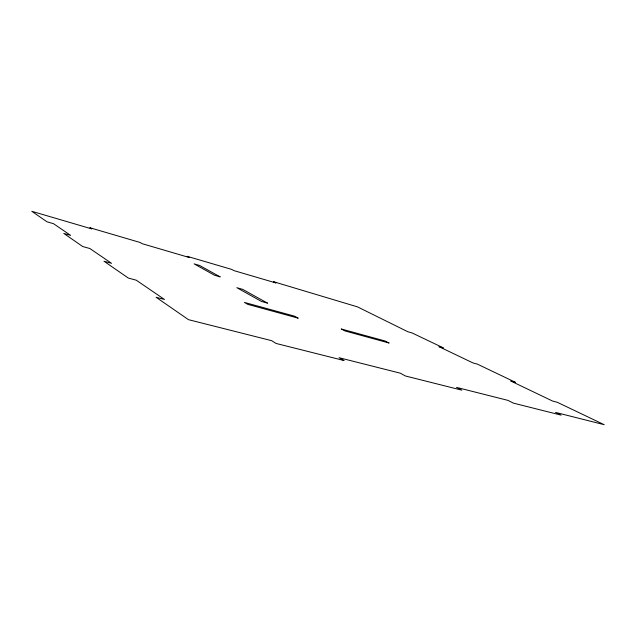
<?xml version="1.0" encoding="UTF-8"?>
<svg xmlns="http://www.w3.org/2000/svg" width="636" height="636" viewBox="0 0 636 636"><rect width="100%" height="100%" fill="white"/><g stroke="black" fill="none" stroke-linecap="round" stroke-linejoin="round"><path stroke-width="0.95" d="M343.917 360.509L276.08 343.448L271.612 340.665L188.471 319.662L156.09 297.274L164.478 299.469L136.255 280.19L128.297 278.051L103.986 261.229L111.539 263.312L89.899 248.533L82.704 246.514L63.775 233.42L70.636 235.376L53.519 223.689L46.961 221.789L31.8 211.303L91.751 228.896L89.867 227.728L140.103 242.483L142.202 243.699L189.409 257.556L187.127 256.308L231.615 269.378L234.064 270.658L276 282.964L273.416 281.661L357.496 306.878L407.771 331.714L412.08 332.946L443.308 347.86L438.896 346.62L472.977 362.933L477.477 364.174L515.367 382.276L510.78 381.036L552.573 401.046L557.247 402.27L604.2 424.697L555.562 412.406L561.111 415.133L513.411 403.137L507.973 400.386L456.561 387.396L461.839 390.162L405.394 375.971L400.314 373.189L339.099 357.718L343.917 360.509M298.053 318.119L247.778 304.366L244.423 302.418L294.476 316.148L298.053 318.119M388.978 342.987L345.014 330.959L341.254 328.979L385.066 340.991L388.978 342.987M267.454 303.102L261.468 301.44L236.838 287.695L242.626 289.332L267.454 303.102M220.088 276.835L214.483 275.229L194.115 263.868L199.545 265.443L220.088 276.835"/></g></svg>
